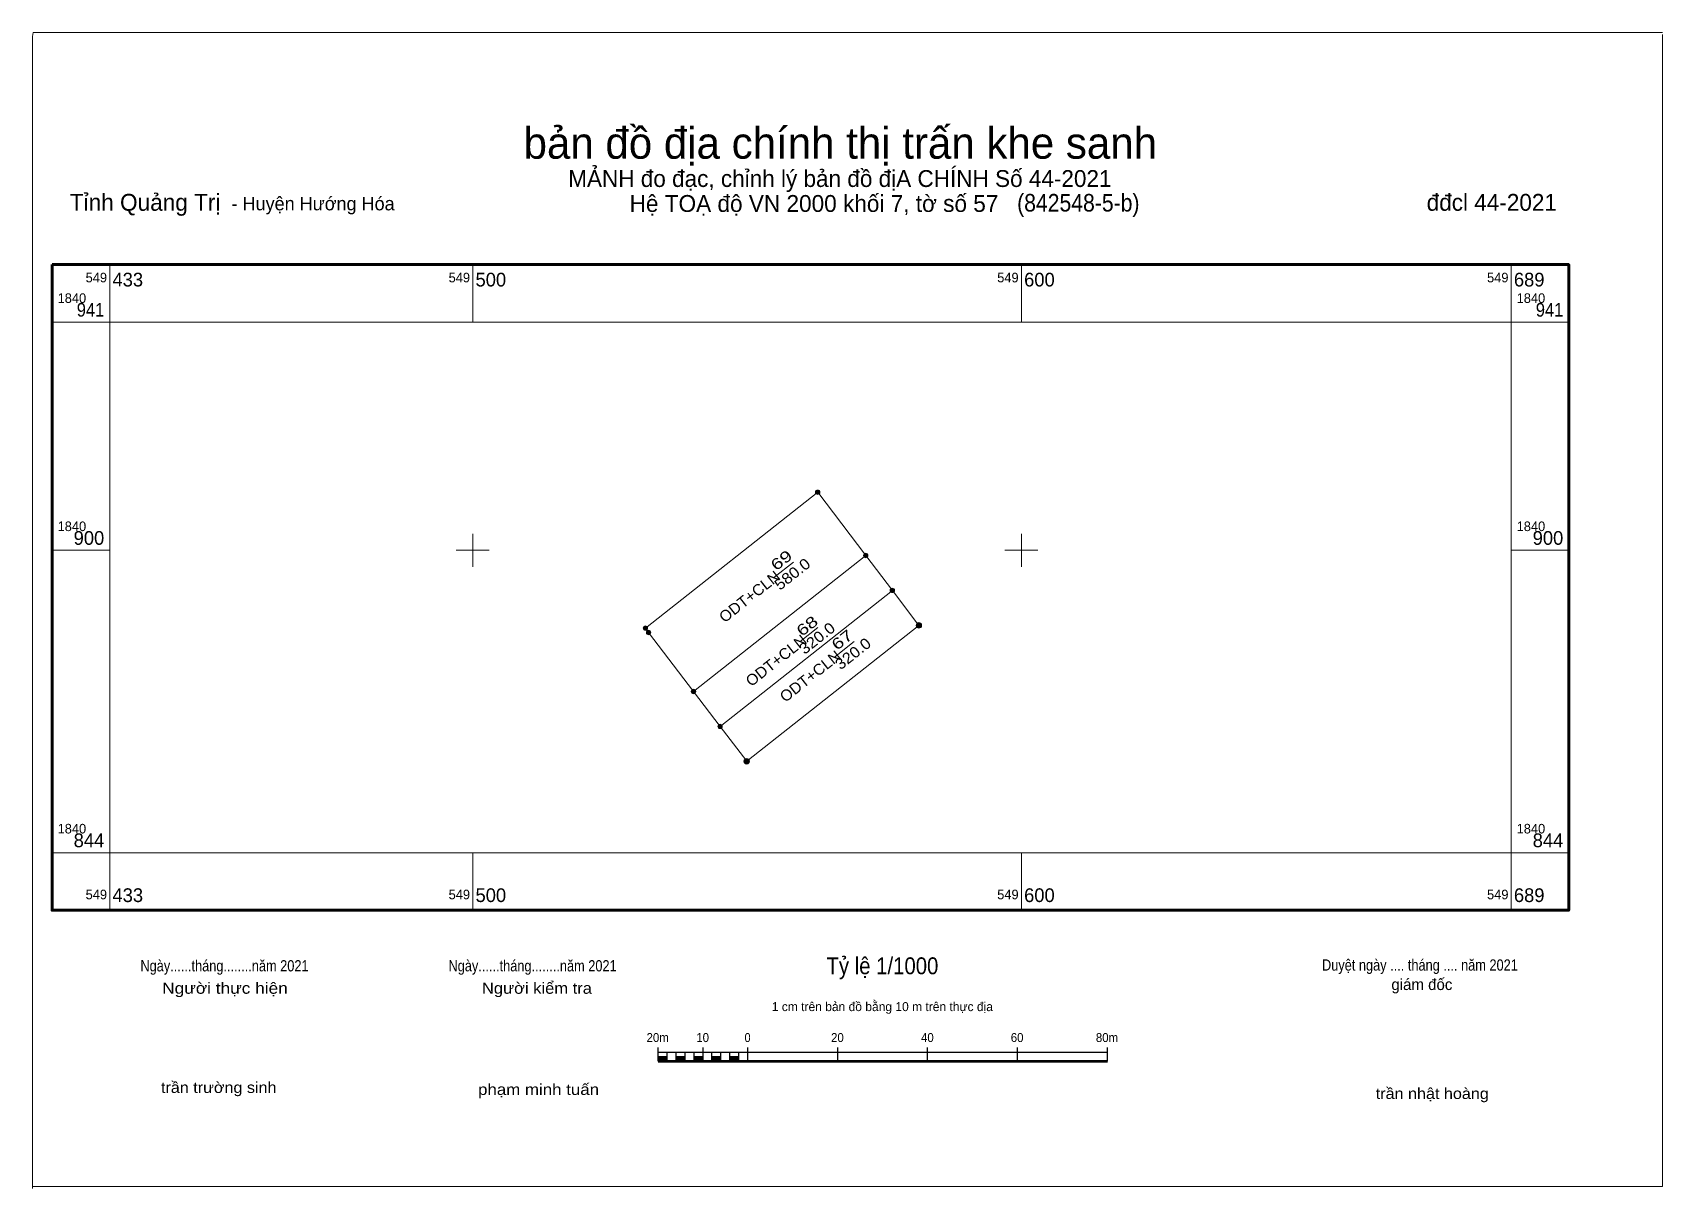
# Model space of a CAD drawing. Header units: metres. Extents: x 549420 to 549717, y 1840784 to 1840994.
import ezdxf
from ezdxf.enums import TextEntityAlignment as Align

# ---------------------------------------------------------------- set-up
doc = ezdxf.new("R2010")
doc.units = ezdxf.units.M
doc.header["$LTSCALE"] = 0.8
for name, color, linetype, lineweight in [('10', 7, 'Continuous', 13), ('13', 7, 'Continuous', 13), ('2', 7, 'Continuous', 25), ('63', 7, 'Continuous', 13)]:
    doc.layers.add(name, color=color, linetype=linetype, lineweight=lineweight)
doc.layers.add('4', color=7, linetype='Continuous')

msp = doc.modelspace()

# ---------------------------------------------------------------- hatches: boundary and pattern name
at = {"layer": '13'}
for points in [[(549563.27, 1840910.59, 1), (549562.47, 1840910.59, 1)], [(549563.27, 1840910.59, 1), (549562.47, 1840910.59, 1)], [(549572.0396, 1840899.0493, 1), (549571.2396, 1840899.0493, 1)], [(549572.0396, 1840899.0493, 1), (549571.2396, 1840899.0493, 1)], [(549572.0396, 1840899.0493, 1), (549571.2396, 1840899.0493, 1)], [(549576.8798, 1840892.6797, 1), (549576.0798, 1840892.6797, 1)], [(549576.8798, 1840892.6797, 1), (549576.0798, 1840892.6797, 1)], [(549576.8798, 1840892.6797, 1), (549576.0798, 1840892.6797, 1)], [(549531.87, 1840885.81, 1), (549531.07, 1840885.81, 1)], [(549581.82, 1840886.31, 1), (549580.82, 1840886.31, 1)], [(549581.72, 1840886.31, 1), (549580.92, 1840886.31, 1)], [(549532.45, 1840885.01, 1), (549531.65, 1840885.01, 1)], [(549540.6366, 1840874.2594, 1), (549539.8366, 1840874.2594, 1)], [(549540.6366, 1840874.2594, 1), (549539.8366, 1840874.2594, 1)], [(549540.6366, 1840874.2594, 1), (549539.8366, 1840874.2594, 1)], [(549545.4833, 1840867.8947, 1), (549544.6833, 1840867.8947, 1)], [(549545.4833, 1840867.8947, 1), (549544.6833, 1840867.8947, 1)], [(549545.4833, 1840867.8947, 1), (549544.6833, 1840867.8947, 1)], [(549550.43, 1840861.53, 1), (549549.43, 1840861.53, 1)], [(549550.43, 1840861.53, 1), (549549.43, 1840861.53, 1)], [(549550.43, 1840861.53, 1), (549549.43, 1840861.53, 1)], [(549550.33, 1840861.53, 1), (549549.53, 1840861.53, 1)], [(549550.33, 1840861.53, 1), (549549.53, 1840861.53, 1)], [(549550.33, 1840861.53, 1), (549549.53, 1840861.53, 1)]]:
    msp.add_hatch(color=256, dxfattribs=at).paths.add_polyline_path(points)
at = {"layer": '2'}
for points in [[(549533.78, 1840806.89), (549535.41, 1840806.89), (549535.41, 1840807.71), (549533.78, 1840807.71)], [(549537.05, 1840806.89), (549538.69, 1840806.89), (549538.69, 1840807.71), (549537.05, 1840807.71)], [(549540.33, 1840806.89), (549541.97, 1840806.89), (549541.97, 1840807.71), (549540.33, 1840807.71)], [(549543.6, 1840806.89), (549545.24, 1840806.89), (549545.24, 1840807.71), (549543.6, 1840807.71)], [(549546.88, 1840806.89), (549548.52, 1840806.89), (549548.52, 1840807.71), (549546.88, 1840807.71)]]:
    msp.add_hatch(color=256, dxfattribs=at).paths.add_polyline_path(points)

# ---------------------------------------------------------------- linework, layer by layer
at = {"layer": '10'}
for p, q in [((549419.85, 1840994.37), (549716.85, 1840994.37)), ((549540.24, 1840874.26), (549571.64, 1840899.05)), ((549545.08, 1840867.89), (549576.48, 1840892.68))]:
    msp.add_line(p, q, dxfattribs=at)
for points in [[(549419.76, 1840783.68), (549419.76, 1840993.68), (549419.85, 1840994.37)], [(549716.85, 1840994.05), (549716.85, 1840784.05), (549419.85, 1840784.05)]]:
    msp.add_lwpolyline(points, dxfattribs=at)
msp.add_lwpolyline([(549581.32, 1840886.31), (549549.93, 1840861.53), (549545.08, 1840867.89), (549540.24, 1840874.26), (549532.05, 1840885.01), (549531.47, 1840885.81), (549562.87, 1840910.59), (549571.64, 1840899.05), (549576.48, 1840892.68)], close=True, dxfattribs=at)
at = {"layer": '13'}
for p, q in [((549554.88, 1840895.05), (549558.44, 1840897.86)), ((549559.67, 1840883.37), (549562.88, 1840885.9)), ((549565.94, 1840880.54), (549569.5, 1840883.35))]:
    msp.add_line(p, q, dxfattribs=at)
for centre, radius in [((549562.87, 1840910.59), 0.4), ((549562.87, 1840910.59), 0.4), ((549571.6396, 1840899.0493), 0.4), ((549571.6396, 1840899.0493), 0.4), ((549571.6396, 1840899.0493), 0.4), ((549576.4798, 1840892.6797), 0.4), ((549576.4798, 1840892.6797), 0.4), ((549576.4798, 1840892.6797), 0.4), ((549531.47, 1840885.81), 0.4), ((549581.32, 1840886.31), 0.5), ((549581.32, 1840886.31), 0.4), ((549532.05, 1840885.01), 0.4), ((549540.2366, 1840874.2594), 0.4), ((549540.2366, 1840874.2594), 0.4), ((549540.2366, 1840874.2594), 0.4), ((549545.0833, 1840867.8947), 0.4), ((549545.0833, 1840867.8947), 0.4), ((549545.0833, 1840867.8947), 0.4), ((549549.93, 1840861.53), 0.5), ((549549.93, 1840861.53), 0.5), ((549549.93, 1840861.53), 0.5), ((549549.93, 1840861.53), 0.4), ((549549.93, 1840861.53), 0.4), ((549549.93, 1840861.53), 0.4)]:
    msp.add_circle(centre, radius, dxfattribs=at)
at = {"layer": '2'}
for p, q in [((549533.78, 1840806.89), (549533.78, 1840809.35)), ((549533.78, 1840808.53), (549615.67, 1840808.53)), ((549535.41, 1840806.89), (549535.41, 1840808.53)), ((549537.05, 1840806.89), (549537.05, 1840808.53)), ((549538.69, 1840806.89), (549538.69, 1840808.53)), ((549540.33, 1840806.89), (549540.33, 1840808.53)), ((549541.97, 1840806.89), (549541.97, 1840809.35)), ((549543.6, 1840806.89), (549543.6, 1840808.53)), ((549545.24, 1840806.89), (549545.24, 1840808.53)), ((549546.88, 1840806.89), (549546.88, 1840808.53)), ((549548.52, 1840806.89), (549548.52, 1840808.53)), ((549550.16, 1840806.89), (549550.16, 1840809.35)), ((549566.53, 1840806.89), (549566.53, 1840809.35)), ((549582.91, 1840806.89), (549582.91, 1840809.35)), ((549599.29, 1840806.89), (549599.29, 1840809.35)), ((549615.67, 1840806.89), (549615.67, 1840809.35))]:
    msp.add_line(p, q, dxfattribs=at)
at = {"layer": '2', "lineweight": 53}
msp.add_line((549533.78, 1840806.89), (549615.67, 1840806.89), dxfattribs=at)
at = {"layer": '2', "lineweight": 13}
for points in [[(549533.78, 1840806.89), (549535.41, 1840806.89), (549535.41, 1840807.71), (549533.78, 1840807.71)], [(549537.05, 1840806.89), (549538.69, 1840806.89), (549538.69, 1840807.71), (549537.05, 1840807.71)], [(549540.33, 1840806.89), (549541.97, 1840806.89), (549541.97, 1840807.71), (549540.33, 1840807.71)], [(549543.6, 1840806.89), (549545.24, 1840806.89), (549545.24, 1840807.71), (549543.6, 1840807.71)], [(549546.88, 1840806.89), (549548.52, 1840806.89), (549548.52, 1840807.71), (549546.88, 1840807.71)]]:
    msp.add_lwpolyline(points, close=True, dxfattribs=at)
at = {"layer": '63'}
for p, q in [((549433.82, 1840941.59), (549433.82, 1840952.09)), ((549500, 1840941.59), (549500, 1840952.09)), ((549600, 1840941.59), (549600, 1840952.09)), ((549689.28, 1840941.59), (549689.28, 1840952.09)), ((549433.82, 1840941.59), (549423.32, 1840941.59)), ((549689.28, 1840941.59), (549699.78, 1840941.59)), ((549500, 1840897), (549500, 1840903)), ((549600, 1840897), (549600, 1840903)), ((549433.82, 1840900), (549423.32, 1840900)), ((549497, 1840900), (549503, 1840900)), ((549597, 1840900), (549603, 1840900)), ((549689.28, 1840900), (549699.78, 1840900)), ((549433.82, 1840844.88), (549423.32, 1840844.88)), ((549433.82, 1840844.88), (549433.82, 1840834.38)), ((549500, 1840844.88), (549500, 1840834.38)), ((549600, 1840844.88), (549600, 1840834.38)), ((549689.28, 1840844.88), (549689.28, 1840834.38)), ((549689.28, 1840844.88), (549699.78, 1840844.88))]:
    msp.add_line(p, q, dxfattribs=at)
at = {"layer": '63', "lineweight": 70}
msp.add_lwpolyline([(549423.32, 1840952.09), (549699.78, 1840952.09), (549699.78, 1840834.38), (549423.32, 1840834.38)], close=True, dxfattribs=at)
at = {"layer": '63'}
msp.add_lwpolyline([(549433.82, 1840941.59), (549689.28, 1840941.59), (549689.28, 1840844.88), (549433.82, 1840844.88)], close=True, dxfattribs=at)

# ---------------------------------------------------------------- texts
at = {"layer": '13', "width": 1.35}
for s, rotation, p in [('69', 38.28, (549556.8805, 1840897.401)), ('68', 38.288, (549561.5654, 1840885.4294)), ('67', 38.288, (549567.9554, 1840882.8994))]:
    msp.add_text(s, height=2, rotation=rotation, dxfattribs=at).set_placement(p, align=Align.CENTER)
at = {"layer": '2'}
for s, height, p in [('bản đồ địa chính thị trấn khe sanh', 5.731, (549566.995, 1840971.38)), ('MẢNH đo đạc, chỉnh lý bản đồ địA CHÍNH Số 44-2021', 3.07, (549566.91, 1840966.23)), ('Hệ TOẠ độ VN 2000 khối 7, tờ số 57', 3.078, (549562.2, 1840961.68)), ('giám đốc', 2.047, (549673.005, 1840819.84)), ('1 cm trên bản đồ bằng 10 m trên thực địa', 1.638, (549574.66, 1840816))]:
    msp.add_text(s, height=height, dxfattribs=at).set_placement(p, align=Align.CENTER)
for s, height, p in [('Tỉnh Quảng Trị ', 3.078, (549426.55, 1840961.89)), ('- Huyện Hướng Hóa', 2.456, (549456.03, 1840961.97))]:
    msp.add_text(s, height=height, dxfattribs=at).set_placement(p)
msp.add_text(' đđcl 44-2021', height=3.07, dxfattribs=at).set_placement((549697.62, 1840961.89), align=Align.RIGHT)
at = {"layer": '2', "width": 1.05}
for rotation, p in [(38.28, (549556.241, 1840894.8566)), (38.288, (549561.0908, 1840883.209)), (38.288, (549567.3108, 1840880.349))]:
    msp.add_text('ODT+CLN', height=2, rotation=rotation, dxfattribs=at).set_placement(p, align=Align.RIGHT)
at = {"layer": '2'}
for s, height, width, p in [('Tỷ lệ 1/1000', 3.079, 0.9, (549574.67, 1840822.72)), ('Ngày......tháng........năm 2021', 2.047, 0.85, (549454.74, 1840823.24)), ('Ngày......tháng........năm 2021', 2.047, 0.85, (549510.9, 1840823.24)), ('Duyệt ngày .... tháng .... năm 2021', 2.047, 0.85, (549672.65, 1840823.38)), ('Người thực hiện', 2.047, 1.15, (549454.83, 1840819.16)), ('Người kiểm tra', 2.047, 1.1, (549511.695, 1840819.16)), ('20m', 1.638, 0.95, (549533.705, 1840810.36)), ('10', 1.638, 0.95, (549541.905, 1840810.36)), ('0', 1.638, 0.9, (549550.09, 1840810.36)), ('20', 1.638, 0.95, (549566.465, 1840810.36)), ('40', 1.638, 0.95, (549582.865, 1840810.36)), ('60', 1.638, 0.95, (549599.225, 1840810.36)), ('80m', 1.638, 0.95, (549615.605, 1840810.36)), ('trần trường sinh', 2, 1.1, (549453.69, 1840801.08)), ('phạm minh tuấn', 2, 1.15, (549511.99, 1840800.72)), ('trần nhật hoàng', 2, 1.1, (549674.9, 1840799.98))]:
    msp.add_text(s, height=height, dxfattribs=dict(at, width=width)).set_placement(p, align=Align.CENTER)
at = {"layer": '4', "width": 1.1}
for s, rotation, p in [('580.0', 38.28, (549558.8705, 1840894.8869)), ('320.0', 38.288, (549563.3804, 1840883.1875)), ('320.0', 38.288, (549569.9254, 1840880.3736))]:
    msp.add_text(s, height=2, rotation=rotation, dxfattribs=at).set_placement(p, align=Align.CENTER)
at = {"layer": '63', "width": 0.9}
msp.add_text('(842548-5-b)', height=3.206, dxfattribs=at).set_placement((549610.38, 1840961.75), align=Align.CENTER)
at = {"layer": '63'}
for s, height, p in [('549', 1.75, (549433.33, 1840948.84)), ('549', 1.75, (549499.5, 1840948.84)), ('549', 1.75, (549599.5, 1840948.84)), ('549', 1.75, (549688.79, 1840948.84)), ('900', 2.5, (549432.82, 1840901)), ('900', 2.5, (549698.78, 1840901)), ('844', 2.5, (549432.82, 1840845.88)), ('844', 2.5, (549698.78, 1840845.88)), ('549', 1.75, (549433.33, 1840836.38)), ('549', 1.75, (549499.5, 1840836.38)), ('549', 1.75, (549599.5, 1840836.38)), ('549', 1.75, (549688.79, 1840836.38))]:
    msp.add_text(s, height=height, dxfattribs=at).set_placement(p, align=Align.RIGHT)
for s, height, p in [('433', 2.5, (549434.32, 1840948.09)), ('500', 2.5, (549500.5, 1840948.09)), ('600', 2.5, (549600.5, 1840948.09)), ('689', 2.5, (549689.78, 1840948.09)), ('1840', 1.75, (549424.32, 1840945.09)), ('1840', 1.75, (549690.28, 1840945.09)), ('1840', 1.75, (549424.32, 1840903.5)), ('1840', 1.75, (549690.28, 1840903.5)), ('1840', 1.75, (549424.32, 1840848.38)), ('1840', 1.75, (549690.28, 1840848.38)), ('433', 2.5, (549434.32, 1840835.88)), ('500', 2.5, (549500.5, 1840835.88)), ('600', 2.5, (549600.5, 1840835.88)), ('689', 2.5, (549689.78, 1840835.88))]:
    msp.add_text(s, height=height, dxfattribs=at).set_placement(p)
at = {"layer": '63', "width": 0.9}
for p in [(549432.83, 1840942.59), (549698.79, 1840942.59)]:
    msp.add_text('941', height=2.5, dxfattribs=at).set_placement(p, align=Align.RIGHT)

doc.saveas('drawing.dxf')
